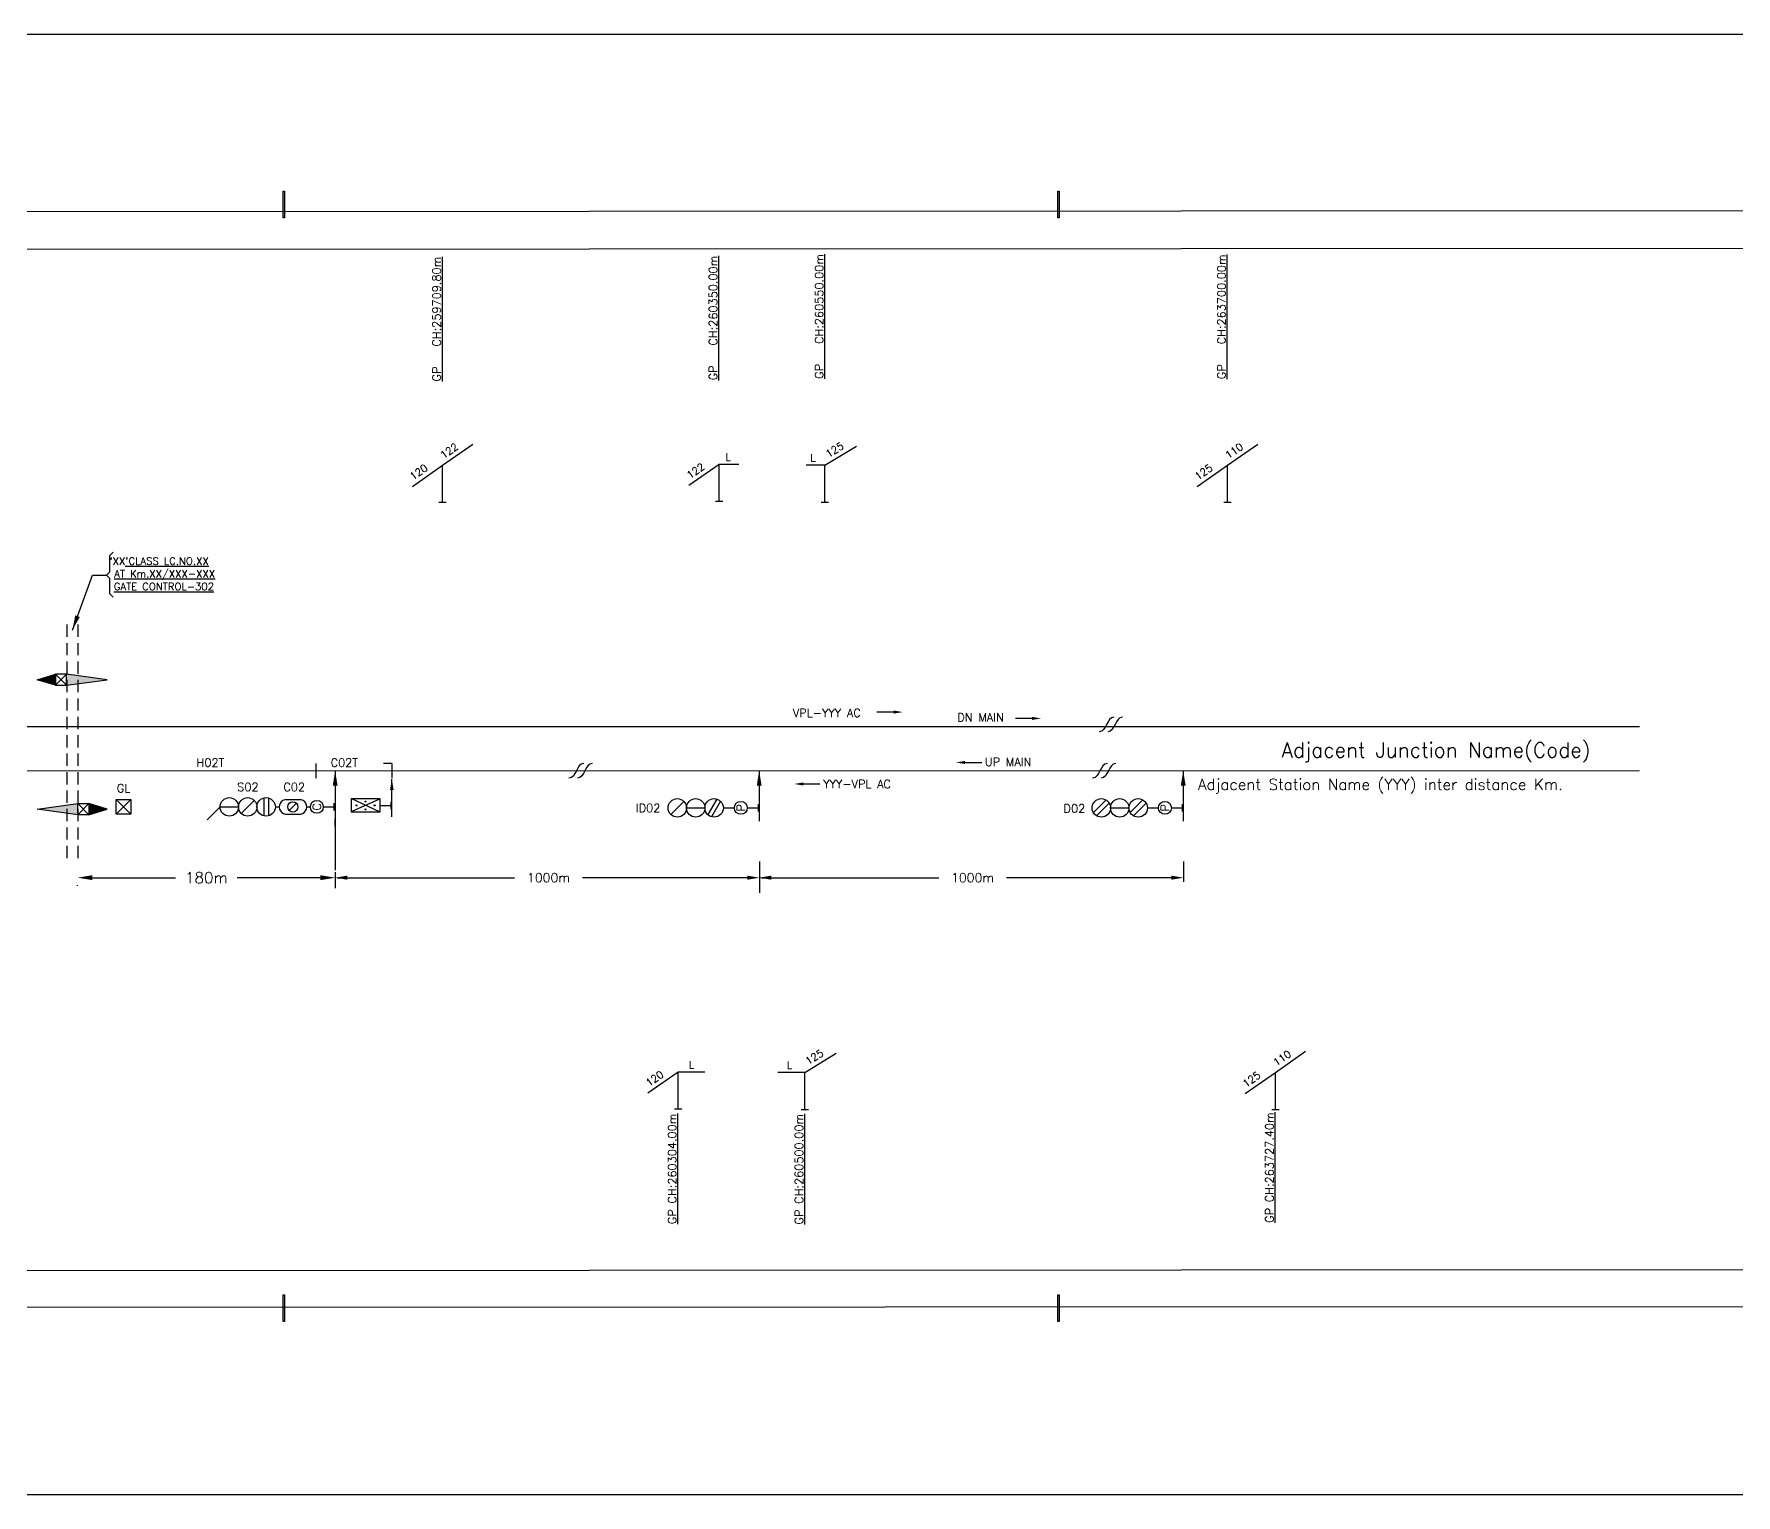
# Model space of a CAD drawing. Extents: x 2475 to 6205, y -9868 to 588.
# Drawn here: x 3408.9 to 3755.3, y -9868.1 to -9570.9 of the extents above; entities that cross this region are included whole.
import ezdxf
from ezdxf.enums import TextEntityAlignment as Align

# ---------------------------------------------------------------- set-up
doc = ezdxf.new("R2010")
doc.units = 0
doc.header["$LTSCALE"] = 0.5
doc.linetypes.add('DASHEDX2', pattern=[1.5, 1, -0.5])
doc.layers.get('0').update_dxf_attribs({"linetype": 'CONTINUOUS'})
doc.layers.get('DEFPOINTS').update_dxf_attribs({"linetype": 'CONTINUOUS'})
doc.styles.add('ROMANS', font='ROMANS.shx')
doc.dimstyles.get("Standard").update_dxf_attribs({"dimtxt": 0.18, "dimasz": 0.18, "dimexe": 0.18, "dimexo": 0.0625, "dimgap": 0.09, "dimtad": 0, "dimtih": 1, "dimtoh": 1, "dimdec": 4, "dimzin": 0, "dimdsep": 46, "dimtxsty": 'Standard', "dimcen": 0.09, "dimadec": 0, "dimazin": 0, "dimtfac": 1, "dimtdec": 4, "dimtofl": 0, "dimtmove": 0, "dimatfit": 3, "dimfxl": 1, "dimtolj": 1, "dimtzin": 0, "dimarcsym": 0})

# ---------------------------------------------------------------- blocks, each defined once
blk = doc.blocks.new('*D112')
at = {"color": 0, "lineweight": -2, "transparency": 16777216}
for p, q in [((3470.19, -9733.52), (3470.19, -9741.02)), ((3420.77, -9742.52), (3437.69, -9742.52)), ((3467.19, -9742.52), (3450.26, -9742.52)), ((3417.77, -9744.2), (3417.77, -9744.02))]:
    blk.add_line(p, q, dxfattribs=at)
at = {"color": 0, "transparency": 16777216}
for points in [[(3420.77, -9742.02), (3420.77, -9743.02), (3417.77, -9742.52)], [(3467.19, -9742.02), (3467.19, -9743.02), (3470.19, -9742.52)]]:
    blk.add_solid(points, dxfattribs=at)
at = {"layer": 'DEFPOINTS', "color": 0, "transparency": 16777216}
for p in [(3417.77, -9735.2), (3470.19, -9742.52), (3470.19, -9742.52)]:
    blk.add_point(p, dxfattribs=at)
at = {"color": 0, "transparency": 16777216, "insert": (3443.98, -9742.52), "char_height": 2.25, "attachment_point": 5, "style": 'ROMANS'}
blk.add_mtext('\\A1;180m', dxfattribs=at)

msp = doc.modelspace()

# ---------------------------------------------------------------- hatches: boundary and pattern name
at = {"true_color": 0x000000}
h = msp.add_hatch(color=18, dxfattribs=at)
h.dxf.hatch_style = 1
h.paths.add_polyline_path([(3459.8771, -9602.8332), (3459.59, -9602.8332), (3459.59, -9608.2577), (3459.8771, -9608.2577)])
h = msp.add_hatch(color=18, dxfattribs=at)
h.dxf.hatch_style = 1
h.paths.add_polyline_path([(3617.5093, -9602.8332), (3617.2222, -9602.8332), (3617.2222, -9608.2577), (3617.5093, -9608.2577)])
h = msp.add_hatch(color=18, dxfattribs=at)
h.dxf.hatch_style = 1
h.paths.add_polyline_path([(3459.8771, -9827.4164), (3459.59, -9827.4164), (3459.59, -9832.8409), (3459.8771, -9832.8409)])
h = msp.add_hatch(color=18, dxfattribs=at)
h.dxf.hatch_style = 1
h.paths.add_polyline_path([(3617.5093, -9827.4164), (3617.2222, -9827.4164), (3617.2222, -9832.8409), (3617.5093, -9832.8409)])

# ---------------------------------------------------------------- linework, layer by layer
at = {"color": 18, "true_color": 0x000000}
for p, q in [((2514.58, -9607.4143), (4562.288, -9606.3471)), ((4554.788, -9614.1035), (2540.7424, -9615.1443)), ((3498.1853, -9654.3602), (3492.0416, -9658.6621)), ((3569.8668, -9658.6155), (3576.2565, -9654.6884)), ((3657.9199, -9654.3602), (3651.7763, -9658.6621)), ((3492.0416, -9658.6621), (3485.898, -9662.9639)), ((3492.0416, -9666.1621), (3492.0416, -9658.6621)), ((3548.3217, -9658.424), (3542.178, -9662.7258)), ((3552.3344, -9658.424), (3548.3217, -9658.424)), ((3548.3217, -9665.924), (3548.3217, -9658.424)), ((3552.3344, -9658.4272), (3548.3217, -9658.424)), ((3569.8668, -9658.6155), (3566.0129, -9658.6155)), ((3569.8668, -9666.1155), (3569.8668, -9658.6155)), ((3651.7763, -9658.6621), (3645.6326, -9662.9639)), ((3651.7763, -9666.1621), (3651.7763, -9658.6621)), ((3492.7916, -9666.1621), (3491.2916, -9666.1621)), ((3547.5717, -9665.924), (3549.0717, -9665.924)), ((3569.1168, -9666.1155), (3570.6168, -9666.1155)), ((3652.5263, -9666.1621), (3651.0263, -9666.1621)), ((3424.2407, -9677.0563), (3425.0057, -9676.2913)), ((3424.2407, -9680.3739), (3423.6223, -9680.9923)), ((3424.2407, -9677.0563), (3424.2407, -9680.3739)), ((3423.6223, -9680.9923), (3424.2407, -9681.6106)), ((3424.2407, -9681.6106), (3424.2407, -9684.6738)), ((3424.2407, -9684.6751), (3425.0057, -9685.4401)), ((3409.5437, -9702.2328), (3413.2937, -9701.1078)), ((3415.5437, -9703.3578), (3413.2937, -9701.1078)), ((3415.5437, -9701.1078), (3413.2937, -9703.3578)), ((3423.7937, -9702.2328), (3415.5437, -9701.1078)), ((3413.2937, -9703.3578), (3409.5437, -9702.2328)), ((3415.5437, -9703.3578), (3423.7937, -9702.2328)), ((3583.8241, -9708.8259), (3580.4491, -9708.8259)), ((3612.0041, -9710.1174), (3608.6291, -9710.1174)), ((3466.285, -9719.287), (3466.285, -9722.287)), ((3481.7478, -9719.287), (3481.7478, -9722.287)), ((3598.3787, -9719.0783), (3601.7537, -9719.0783)), ((3481.723, -9730.1243), (3481.723, -9722.4579)), ((3565.4502, -9723.4558), (3568.8252, -9723.4558)), ((3409.5395, -9728.5754), (3417.7895, -9727.4504)), ((3417.7895, -9729.7004), (3409.5395, -9728.5754)), ((3420.0921, -9729.7004), (3417.8421, -9727.4504)), ((3420.0921, -9727.4504), (3417.8421, -9729.7004)), ((3423.7895, -9728.5754), (3420.0395, -9727.4504)), ((3420.0395, -9729.7004), (3423.7895, -9728.5754)), ((3428.631, -9729.5973), (3425.631, -9726.5973)), ((3428.631, -9726.5973), (3425.631, -9729.5973)), ((3428.631, -9729.5973), (3425.631, -9726.5973)), ((3428.631, -9726.5973), (3425.631, -9729.5973)), ((3444.1163, -9730.764), (3446.7679, -9728.1124)), ((3446.7679, -9728.1124), (3450.5179, -9728.1124)), ((3451.0671, -9729.4382), (3453.7188, -9726.7866)), ((3455.6929, -9726.2922), (3455.6929, -9729.9326)), ((3456.5929, -9726.2922), (3456.5929, -9729.9326)), ((3458.0179, -9728.1124), (3458.7947, -9728.1124)), ((3460.1585, -9726.6254), (3463.0457, -9726.6258)), ((3460.8314, -9728.8665), (3462.3164, -9727.3816)), ((3464.4186, -9728.1124), (3465.1429, -9728.1124)), ((3467.7679, -9728.1124), (3470.0179, -9728.1124)), ((3470.0179, -9728.8624), (3470.0179, -9727.3624)), ((3479.2357, -9729.1493), (3473.5544, -9726.497)), ((3479.1809, -9726.5242), (3473.6079, -9729.0881)), ((3479.2474, -9727.8261), (3481.5731, -9727.8314)), ((3481.5731, -9728.5761), (3481.5731, -9727.0761)), ((3538.4852, -9729.6444), (3541.1368, -9726.9928)), ((3541.686, -9728.3186), (3545.436, -9728.3186)), ((3547.8427, -9726.52), (3546.0016, -9729.6605)), ((3548.6191, -9726.9752), (3546.778, -9730.1157)), ((3549.186, -9728.3186), (3551.436, -9728.3186)), ((3554.061, -9728.3186), (3556.311, -9728.3186)), ((3556.311, -9729.0686), (3556.311, -9727.5686)), ((3627.073, -9726.7133), (3624.4988, -9729.2875)), ((3627.7094, -9727.3497), (3625.1352, -9729.9239)), ((3627.9791, -9728.3186), (3631.7291, -9728.3186)), ((3634.573, -9726.7133), (3631.9988, -9729.2875)), ((3635.2094, -9727.3497), (3632.6352, -9729.9239)), ((3635.4791, -9728.3186), (3637.7291, -9728.3186)), ((3640.3541, -9728.3186), (3642.6041, -9728.3186)), ((3642.6041, -9729.0686), (3642.6041, -9727.5686)), ((3460.1536, -9729.601), (3463.0409, -9729.6014)), ((3470.185, -9732.045), (3470.185, -9730.545)), ((3556.5138, -9739.2415), (3556.5138, -9743.3484)), ((3642.8068, -9739.2415), (3642.8068, -9743.3484)), ((3470.185, -9741.3809), (3470.2207, -9744.6594)), ((3470.6155, -9742.5234), (3506.7118, -9742.5234)), ((3554.0388, -9742.5234), (3520.5011, -9742.5234)), ((3556.5138, -9739.9389), (3556.5138, -9745.5807)), ((3556.9086, -9742.5234), (3593.0049, -9742.5234)), ((3640.3318, -9742.5234), (3606.7942, -9742.5234)), ((3565.7445, -9782.1769), (3572.1342, -9778.2498)), ((3667.6796, -9777.9217), (3661.536, -9782.2235)), ((3539.9878, -9782.0732), (3533.8441, -9786.375)), ((3545.4468, -9782.0732), (3539.9878, -9782.0732)), ((3539.9878, -9789.5732), (3539.9878, -9782.0732)), ((3545.4468, -9782.0764), (3539.9878, -9782.0732)), ((3565.7445, -9782.1769), (3560.2515, -9782.1769)), ((3565.7445, -9789.6769), (3565.7445, -9782.1769)), ((3661.536, -9782.2235), (3655.3924, -9786.5253)), ((3661.536, -9789.7235), (3661.536, -9782.2235)), ((3539.2378, -9789.5732), (3540.7378, -9789.5732)), ((3564.9945, -9789.6769), (3566.4945, -9789.6769)), ((3662.286, -9789.7235), (3660.786, -9789.7235)), ((2540.7768, -9822.8943), (4554.788, -9821.8492)), ((2514.58, -9830.3932), (4562.288, -9829.3266))]:
    msp.add_line(p, q, dxfattribs=at)
at = {"color": 18, "linetype": 'DASHEDX2', "ltscale": 5, "true_color": 0x000000}
for p, q in [((3415.5907, -9691.029), (3415.5907, -9739.0756)), ((3417.8421, -9691.029), (3417.8421, -9739.0756))]:
    msp.add_line(p, q, dxfattribs=at)
at = {"color": 18, "ltscale": 5, "true_color": 0x000000}
msp.add_line((3481.7478, -9719.287), (3480.0412, -9719.287), dxfattribs=at)
at = {"color": 18, "true_color": 0x000000}
for points in [[(2474.6115, -9570.8647), (4590.6897, -9570.8647), (4590.6897, -9868.1189), (2474.6115, -9868.1189)], [(3459.59, -9602.8332), (3459.8771, -9602.8332), (3459.8771, -9608.2577), (3459.59, -9608.2577)], [(3617.2222, -9602.8332), (3617.5093, -9602.8332), (3617.5093, -9608.2577), (3617.2222, -9608.2577)], [(3413.2937, -9701.1078), (3413.2937, -9703.3578), (3415.5437, -9703.3578), (3415.5437, -9701.1078)], [(3420.0395, -9727.4504), (3420.0395, -9729.7004), (3417.7895, -9729.7004), (3417.7895, -9727.4504)], [(3425.631, -9729.5973), (3425.631, -9726.5973), (3428.631, -9726.5973), (3428.631, -9729.5973)], [(3425.631, -9729.5973), (3425.631, -9726.5973), (3428.631, -9726.5973), (3428.631, -9729.5973)], [(3473.4996, -9726.4396), (3479.2577, -9726.4396), (3479.2577, -9729.1839), (3473.4996, -9729.1839)], [(3459.59, -9827.4164), (3459.8771, -9827.4164), (3459.8771, -9832.8409), (3459.59, -9832.8409)], [(3617.2222, -9827.4164), (3617.5093, -9827.4164), (3617.5093, -9832.8409), (3617.2222, -9832.8409)]]:
    msp.add_lwpolyline(points, close=True, dxfattribs=at)
for points in [[(3628.6806, -9709.864), (3628.1825, -9709.9929), (3627.79, -9710.3328), (3627.4677, -9710.8132), (3627.1806, -9711.364), (3626.8935, -9711.9148), (3626.5712, -9712.3953), (3626.1786, -9712.7351), (3625.6806, -9712.864)], [(3630.3988, -9709.864), (3629.9007, -9709.9929), (3629.5082, -9710.3328), (3629.1859, -9710.8132), (3628.8988, -9711.364), (3628.6117, -9711.9148), (3628.2894, -9712.3953), (3627.8968, -9712.7351), (3627.3988, -9712.864)], [(3520.7667, -9719.2678), (3520.2686, -9719.3967), (3519.8761, -9719.7365), (3519.5538, -9720.217), (3519.2667, -9720.7678), (3518.9796, -9721.3186), (3518.6573, -9721.799), (3518.2647, -9722.1389), (3517.7667, -9722.2678)], [(3522.4849, -9719.2678), (3521.9868, -9719.3967), (3521.5943, -9719.7365), (3521.272, -9720.217), (3520.9849, -9720.7678), (3520.6978, -9721.3186), (3520.3755, -9721.799), (3519.9829, -9722.1389), (3519.4849, -9722.2678)], [(3627.3248, -9719.2678), (3626.8268, -9719.3967), (3626.4342, -9719.7365), (3626.112, -9720.217), (3625.8248, -9720.7678), (3625.5377, -9721.3186), (3625.2155, -9721.799), (3624.8229, -9722.1389), (3624.3248, -9722.2678)], [(3629.043, -9719.2678), (3628.545, -9719.3967), (3628.1524, -9719.7365), (3627.8301, -9720.217), (3627.543, -9720.7678), (3627.2559, -9721.3186), (3626.9337, -9721.799), (3626.5411, -9722.1389), (3626.043, -9722.2678)]]:
    msp.add_lwpolyline(points, dxfattribs=at)
at = {"color": 18, "true_color": 0x000000, "const_width": 0.225}
for points in [[(3364.7381, -9711.787), (3735.6859, -9711.787)], [(2696.6539, -9720.787), (3735.6859, -9720.787)]]:
    msp.add_lwpolyline(points, dxfattribs=at)
at = {"color": 18, "true_color": 0x000000}
for centre, radius in [((3448.6429, -9728.1124), 1.875), ((3452.3929, -9728.1124), 1.875), ((3456.1429, -9728.1124), 1.875), ((3461.5739, -9728.1241), 1.05), ((3466.4554, -9728.1124), 1.3125), ((3474.5456, -9727.8186), 0.1031), ((3476.3756, -9727.0401), 0.1031), ((3476.3756, -9728.6388), 0.1031), ((3478.2262, -9727.8186), 0.1031), ((3539.811, -9728.3186), 1.875), ((3543.561, -9728.3186), 1.875), ((3547.311, -9728.3186), 1.875), ((3552.7485, -9728.3186), 1.3125), ((3626.1041, -9728.3186), 1.875), ((3629.8541, -9728.3186), 1.875), ((3633.6041, -9728.3186), 1.875), ((3639.0416, -9728.3186), 1.3125)]:
    msp.add_circle(centre, radius, dxfattribs=at)
for centre, start, end in [((3460.2802, -9728.111), 88.120249, 277.635276), ((3462.9331, -9728.111), 262.454334, 92.249791)]:
    msp.add_arc(centre, 1.4864, start, end, dxfattribs=at)
for points in [[(3409.5437, -9702.2328), (3413.2937, -9701.1078), (3413.2937, -9703.3578), (3413.2937, -9701.1078)], [(3415.5437, -9701.1078), (3423.7937, -9702.2328), (3415.5437, -9703.3578), (3423.7937, -9702.2328)], [(3583.8241, -9708.5134), (3583.8241, -9709.1384), (3585.6991, -9708.8259)], [(3612.0041, -9709.8049), (3612.0041, -9710.4299), (3613.8791, -9710.1174)], [(3598.3787, -9719.3908), (3598.3787, -9718.7658), (3596.5037, -9719.0783)], [(3481.348, -9724.6908), (3482.098, -9724.6908), (3481.723, -9722.4408)], [(3565.4502, -9723.7683), (3565.4502, -9723.1433), (3563.5752, -9723.4558)], [(3417.7895, -9727.4504), (3409.5395, -9728.5754), (3417.7895, -9729.7004), (3409.5395, -9728.5754)], [(3423.7895, -9728.5754), (3420.0395, -9727.4504), (3420.0395, -9729.7004), (3420.0395, -9727.4504)], [(3467.71, -9742.1109), (3467.71, -9742.9359), (3470.185, -9742.5234)], [(3472.66, -9742.1109), (3472.66, -9742.9359), (3470.185, -9742.5234)], [(3554.0388, -9742.1109), (3554.0388, -9742.9359), (3556.5138, -9742.5234)], [(3558.9531, -9742.1109), (3558.9531, -9742.9359), (3556.4781, -9742.5234)], [(3640.3318, -9742.1109), (3640.3318, -9742.9359), (3642.8068, -9742.5234)]]:
    msp.add_solid(points, dxfattribs=at)

# ---------------------------------------------------------------- texts
at = {"color": 18, "true_color": 0x000000, "style": 'ROMANS'}
for s, p in [('%%UGP   CH:259709.80m', (3491.6729, -9616.1746)), ('%%UGP   CH:260350.00m', (3547.9498, -9615.9645)), ('%%UGP   CH:260550.00m', (3569.5291, -9615.6362)), ('%%UGP   CH:263700.00m', (3651.4076, -9615.7046)), ('%%UGP CH:260304.00m', (3539.6114, -9790.5277)), ('%%UGP CH:260500.00m', (3565.4068, -9790.5875)), ('%%UGP CH:263727.40m', (3661.1673, -9790.2623))]:
    msp.add_text(s, height=1.6875, rotation=90, dxfattribs=at).set_placement(p, align=Align.RIGHT)
for s, p in [("`XX%%U'CLASS LC.NO.XX", (3424.267, -9678.8404)), ('%%UAT Km.XX/XXX-XXX', (3425.2368, -9681.4182)), ('%%UGATE CONTROL-302', (3425.1447, -9684.0275))]:
    msp.add_text(s, height=1.5, dxfattribs=at).set_placement(p)
for s, height, p in [('VPL-YYY AC', 1.6875, (3563.3309, -9710.3413)), ('Adjacent Junction Name(Code)', 3, (3662.7685, -9718.943)), ('YYY-VPL AC', 1.6875, (3569.4924, -9724.8229)), ('Adjacent Station Name (YYY) inter distance Km.', 2.25, (3645.7764, -9725.3404))]:
    msp.add_text(s, height=height, dxfattribs=at).set_placement(p, align=Align.BOTTOM_LEFT)
for s, p in [('DN MAIN', (3596.7899, -9709.8922)), ('UP MAIN', (3602.401, -9718.9547)), ('ID02', (3531.3764, -9728.3438)), ('D02', (3618.418, -9728.4314))]:
    msp.add_text(s, height=1.6875, dxfattribs=at).set_placement(p, align=Align.MIDDLE_LEFT)
msp.add_text('GL', height=1.6875, dxfattribs=at).set_placement((3428.5042, -9725.6658), align=Align.BOTTOM_RIGHT)
for s, p in [('C', (3466.4554, -9728.1124)), ('P', (3552.7485, -9728.3186)), ('P', (3639.0416, -9728.3186))]:
    msp.add_text(s, height=1.6875, rotation=90, dxfattribs=at).set_placement(p, align=Align.MIDDLE)
at = {"color": 18, "true_color": 0x000000, "char_height": 1.85625, "attachment_point": 5, "style": 'ROMANS'}
for s, insert in [('\\A1;1000m', (3513.6065, -9742.5234)), ('1000m', (3599.8995, -9742.5234))]:
    msp.add_mtext(s, dxfattribs=dict(at, insert=insert))
at = {"color": 18, "true_color": 0x000000, "style": 'ROMANS'}
for tag, p, rotation in [('122', (3492.2376, -9657.3968), 35), ('125', (3570.5753, -9657.0954), 31.57463), ('110', (3651.9722, -9657.3968), 35), ('120', (3486.0248, -9661.6987), 35), ('122', (3542.374, -9661.4606), 35), ('125', (3645.7595, -9661.6987), 35), ('125', (3566.453, -9780.6569), 31.57463), ('110', (3661.7319, -9780.9583), 35), ('120', (3534.04, -9785.1098), 35), ('125', (3655.5192, -9785.2601), 35)]:
    msp.add_attdef(tag, p, 'XXX', height=1.5, rotation=rotation, dxfattribs=at)
for p in [(3550.1739, -9657.674), (3567.4368, -9657.8654), (3542.7078, -9781.3232), (3562.6395, -9781.4269)]:
    msp.add_attdef('L', text='XXX', height=1.5, dxfattribs=at).set_placement(p, align=Align.CENTER)
msp.add_attdef('H02T', text='XXX', height=1.6875, dxfattribs=at).set_placement((3444.7967, -9718.2533), align=Align.TOP_CENTER)
for tag, p in [('C02T', (3472.045, -9720.4664)), ('S02', (3452.4242, -9725.4235)), ('C02', (3461.8535, -9725.4235))]:
    msp.add_attdef(tag, text='SXX', height=1.6875, dxfattribs=at).set_placement(p, align=Align.BOTTOM_CENTER)

# ---------------------------------------------------------------- dimensions: what is measured, and where the dimension line sits
at = {"color": 18, "true_color": 0x000000}
dim = msp.add_linear_dim(base=(3470.185, -9742.5234), p1=(3417.7691, -9735.1962), p2=(3470.185, -9742.5234), text='180m', dimstyle='Standard', override={"dimtxt": 2.25, "dimasz": 3, "dimexe": 1.5, "dimexo": 9, "dimgap": 2, "dimdec": 2, "dimlfac": 2.5, "dimpost": 'm', "dimtxsty": 'ROMANS'}, dxfattribs=at)
dim.commit()
dim.dimension.update_dxf_attribs({"geometry": '*D112', "text_midpoint": (3443.977, -9742.5234)})

# ---------------------------------------------------------------- leaders
msp.add_leader([(3416.7179, -9692.1257), (3420.8297, -9680.9923), (3423.6223, -9680.9923)], dimstyle='Standard', override={"dimtxt": 2.25, "dimasz": 3, "dimexe": 2, "dimexo": 1, "dimgap": 2, "dimtad": 0, "dimdec": 2, "dimpost": 'mm', "dimtxsty": 'ROMANS', "dimtdec": 2}, dxfattribs=at)
at = {"color": 18, "ltscale": 5, "true_color": 0x000000}
for points in [[(3470.185, -9720.787), (3470.185, -9733.9938)], [(3556.4781, -9720.787), (3556.4781, -9731.0097)], [(3642.7711, -9720.787), (3642.7711, -9731.0097)]]:
    msp.add_leader(points, dimstyle='Standard', override={"dimtxt": 2.25, "dimasz": 3, "dimexe": 2, "dimexo": 1, "dimgap": 2, "dimtad": 0, "dimdec": 2, "dimpost": 'mm', "dimtxsty": 'ROMANS', "dimtdec": 2}, dxfattribs=at)

doc.saveas('drawing.dxf')
